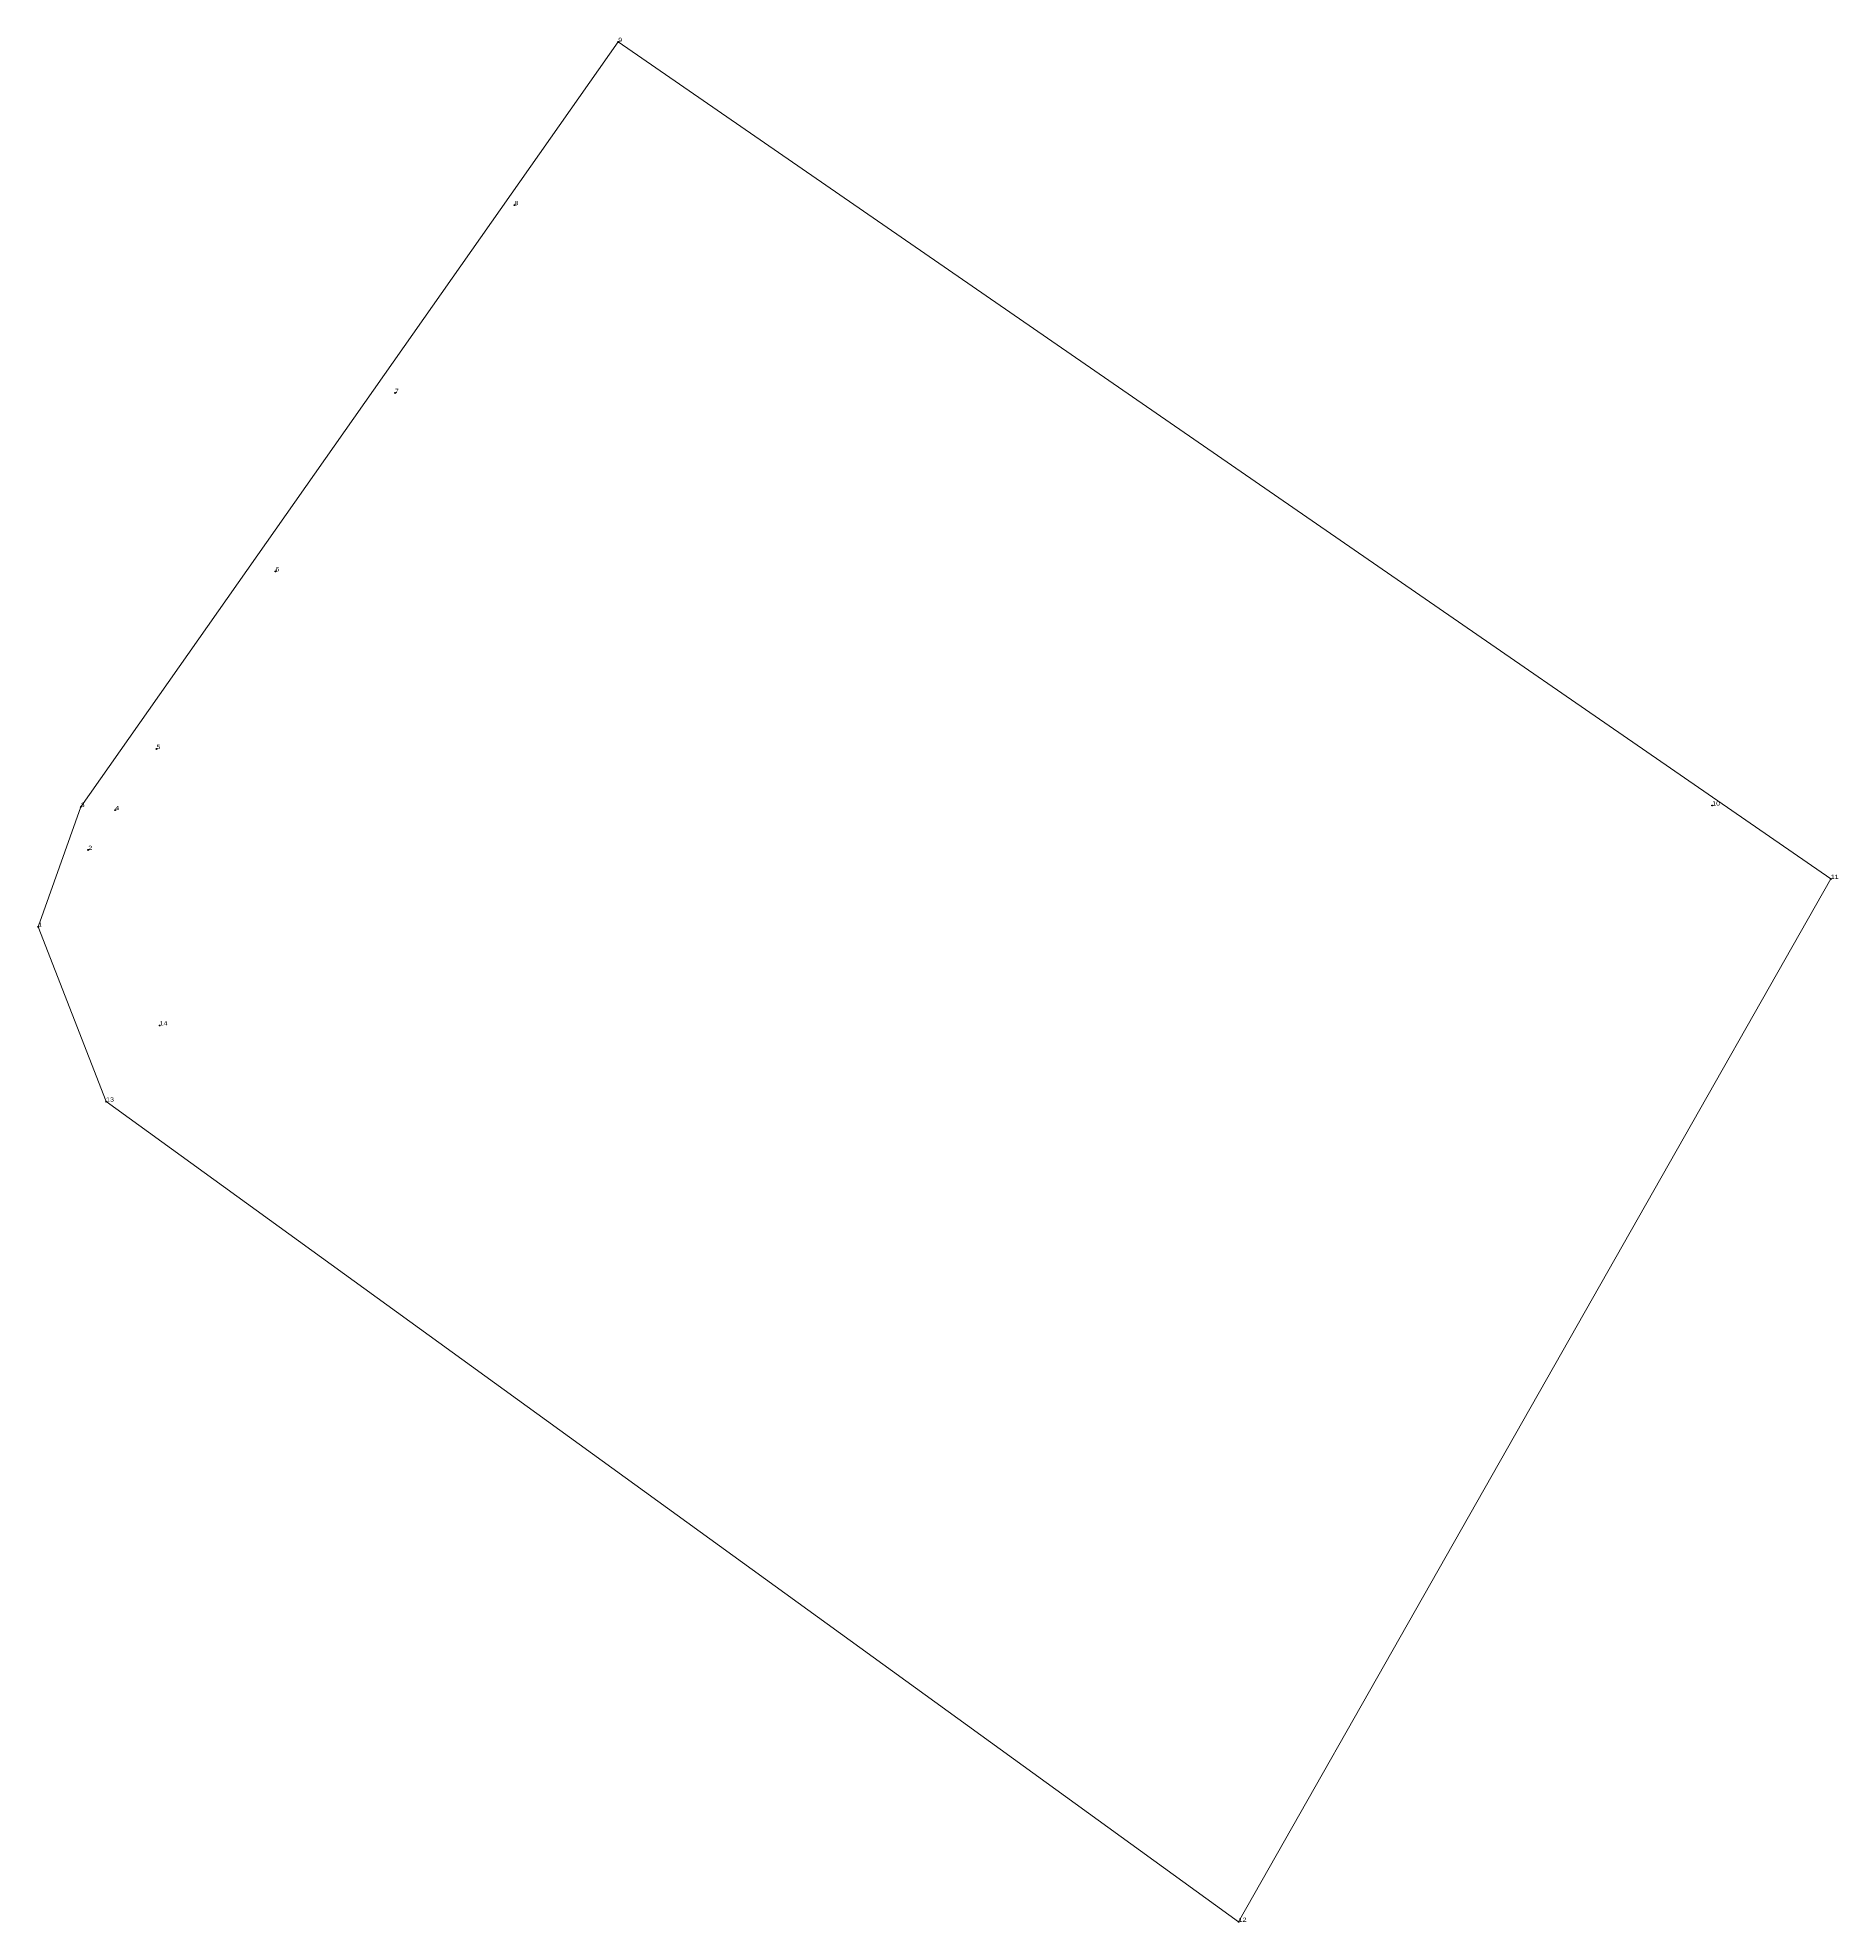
# Model space of a CAD drawing. Header units: metres. Extents: x 551923.7 to 552008.7, y 1839138.1 to 1839227.1.
import ezdxf

# ---------------------------------------------------------------- set-up
doc = ezdxf.new("R2010")
doc.units = ezdxf.units.M
doc.header["$LTSCALE"] = 0.08
doc.header["$PDMODE"] = 32
doc.header["$PDSIZE"] = 0.04
doc.layers.add('12', color=7, linetype='Continuous')
doc.layers.add('7', color=7, linetype='Continuous')
doc.layers.add('9', color=7, linetype='Continuous', lineweight=13)

msp = doc.modelspace()

# ---------------------------------------------------------------- linework, layer by layer
at = {"layer": '7'}
for p in [(551951.1, 1839226.88), (551946.2, 1839219.17), (551940.56, 1839210.3), (551934.91, 1839201.87), (551929.29, 1839193.48), (552002.78, 1839190.81), (551925.71, 1839190.74), (551927.34, 1839190.59), (551926.07, 1839188.71), (552008.38, 1839187.34), (551923.7, 1839185.08), (551929.44, 1839180.42), (551926.91, 1839176.82), (551980.41, 1839138.07)]:
    msp.add_point(p, dxfattribs=at)
at = {"layer": '9'}
msp.add_lwpolyline([(551980.41, 1839138.07), (551926.91, 1839176.82), (551923.7, 1839185.08), (551925.71, 1839190.74), (551951.1, 1839226.88), (552008.38, 1839187.34)], close=True, dxfattribs=at)

# ---------------------------------------------------------------- texts
at = {"layer": '12'}
for s, width, p in [('9', 1.25, (551951.1, 1839226.88)), ('8', 1.2, (551946.2, 1839219.17)), ('7', 1.2, (551940.56, 1839210.3)), ('6', 1.25, (551934.91, 1839201.87)), ('5', 1.2, (551929.29, 1839193.48)), ('3', 1.25, (551925.71, 1839190.74)), ('4', 1.25, (551927.34, 1839190.59)), ('10', 1.25, (552002.78, 1839190.81)), ('2', 1.25, (551926.07, 1839188.71)), ('11', 1.25, (552008.38, 1839187.34)), ('1', 1.25, (551923.7, 1839185.08)), ('1', 1.25, (551923.7, 1839185.08)), ('14', 1.25, (551929.44, 1839180.42)), ('13', 1.25, (551926.91, 1839176.82)), ('12', 1.25, (551980.41, 1839138.07))]:
    msp.add_text(s, height=0.2, dxfattribs=dict(at, width=width)).set_placement(p)

doc.saveas('drawing.dxf')
